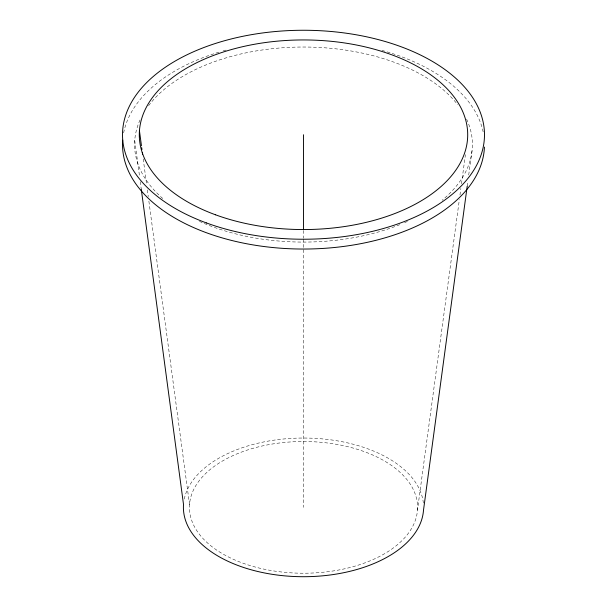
<?xml version="1.0" encoding="UTF-8"?>
<svg xmlns="http://www.w3.org/2000/svg" width="607" height="607" viewBox="0 0 607 607"><rect width="100%" height="100%" fill="white"/><g stroke="black" fill="none" stroke-linecap="round" stroke-linejoin="round"><path stroke-width="0.46" stroke-dasharray="3.04 2.28" d="M417.464 510.146A114.063 65.852 0 0 0 250.668 449.005A114.063 65.852 0 0 0 242.368 562.97A114.063 65.852 0 0 0 417.464 510.146L459.34 199.695M459.969 195.006L460.857 188.443M461.487 183.754L465.41 154.679M467.2 186.228L467.838 181.531M468.718 174.953L472.269 148.654M143.214 158.943L146.742 185.241M147.372 189.938L148.252 196.516M148.882 201.205L189.536 504.607M134.731 140.452L139.511 176.106M140.263 181.728L141.272 189.24M303.5 230.508L303.5 238.096M303.5 239.044L303.5 507.376M466.608 119.192A168.921 97.522 0 0 1 442.162 200.249M407.403 221.441A168.921 97.522 0 0 1 403.185 223.285M399.74 224.704A168.921 97.522 0 0 1 212.966 226.889M212.04 226.548A168.921 97.522 0 0 1 199.445 221.38M162.775 198.497A168.921 97.522 0 0 1 140.558 118.851M148.586 105.671A168.921 97.522 0 0 1 302.597 47.027A168.921 97.522 0 0 1 457.686 104.723M184.27 499.053A120.095 69.335 0 0 1 306.975 438.064A120.095 69.335 0 0 1 423.36 503.044M123.638 132.918A180.985 104.487 0 0 1 219.681 51.944M223.164 50.92A180.985 104.487 0 0 1 226.707 49.933M382.023 50.411A180.985 104.487 0 0 1 483.362 132.925"/><path stroke-width="0.91" d="M467.2 186.228L423.489 510.29A120.095 69.335 0 0 1 298.447 576.65A120.095 69.335 0 0 1 183.511 504.455L141.272 189.24M139.443 130.763L141.454 145.794M141.704 147.668L141.955 149.55M142.334 152.365L142.584 154.246M303.5 134.746L303.5 229.56M484.432 147.076A180.985 104.487 0 0 1 297.506 248.984A180.985 104.487 0 0 1 122.675 140.156M215.493 214.787A164.209 94.806 0 0 0 467.557 138.737A164.209 94.806 0 0 0 227.45 50.722A164.209 94.806 0 0 0 215.493 214.787M206.494 222.959A180.985 104.487 0 0 0 484.325 139.14A180.985 104.487 0 0 0 219.681 42.141A180.985 104.487 0 0 0 206.494 222.959"/></g></svg>
